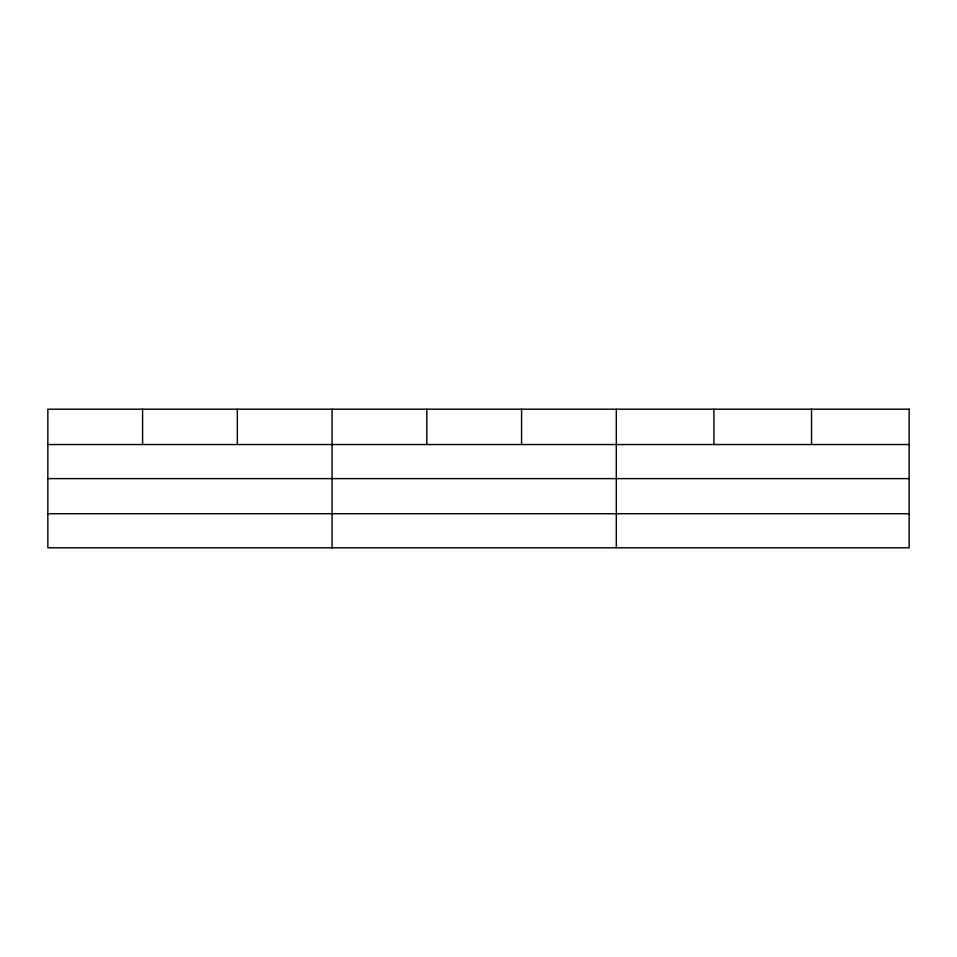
<?xml version="1.0" encoding="UTF-8"?>
<svg xmlns="http://www.w3.org/2000/svg" width="957" height="957" viewBox="0 0 957 957"><rect width="100%" height="100%" fill="white"/><g stroke="black" fill="none" stroke-linecap="round" stroke-linejoin="round"><path stroke-width="1.44" d="M47.85 444.538L909.15 444.538M47.85 478.62L909.15 478.62M47.85 513.73L909.15 513.73M811.536 409.201L811.536 444.538M713.922 409.201L713.922 444.538M616.308 409.201L616.308 547.799M521.565 409.201L521.565 444.538M426.822 409.201L426.822 444.538M332.079 409.201L332.079 547.799M237.336 409.201L237.336 444.538M142.593 409.201L142.593 444.538M909.15 409.201L47.85 409.201L47.85 547.799L909.15 547.799L909.15 409.201"/></g></svg>
